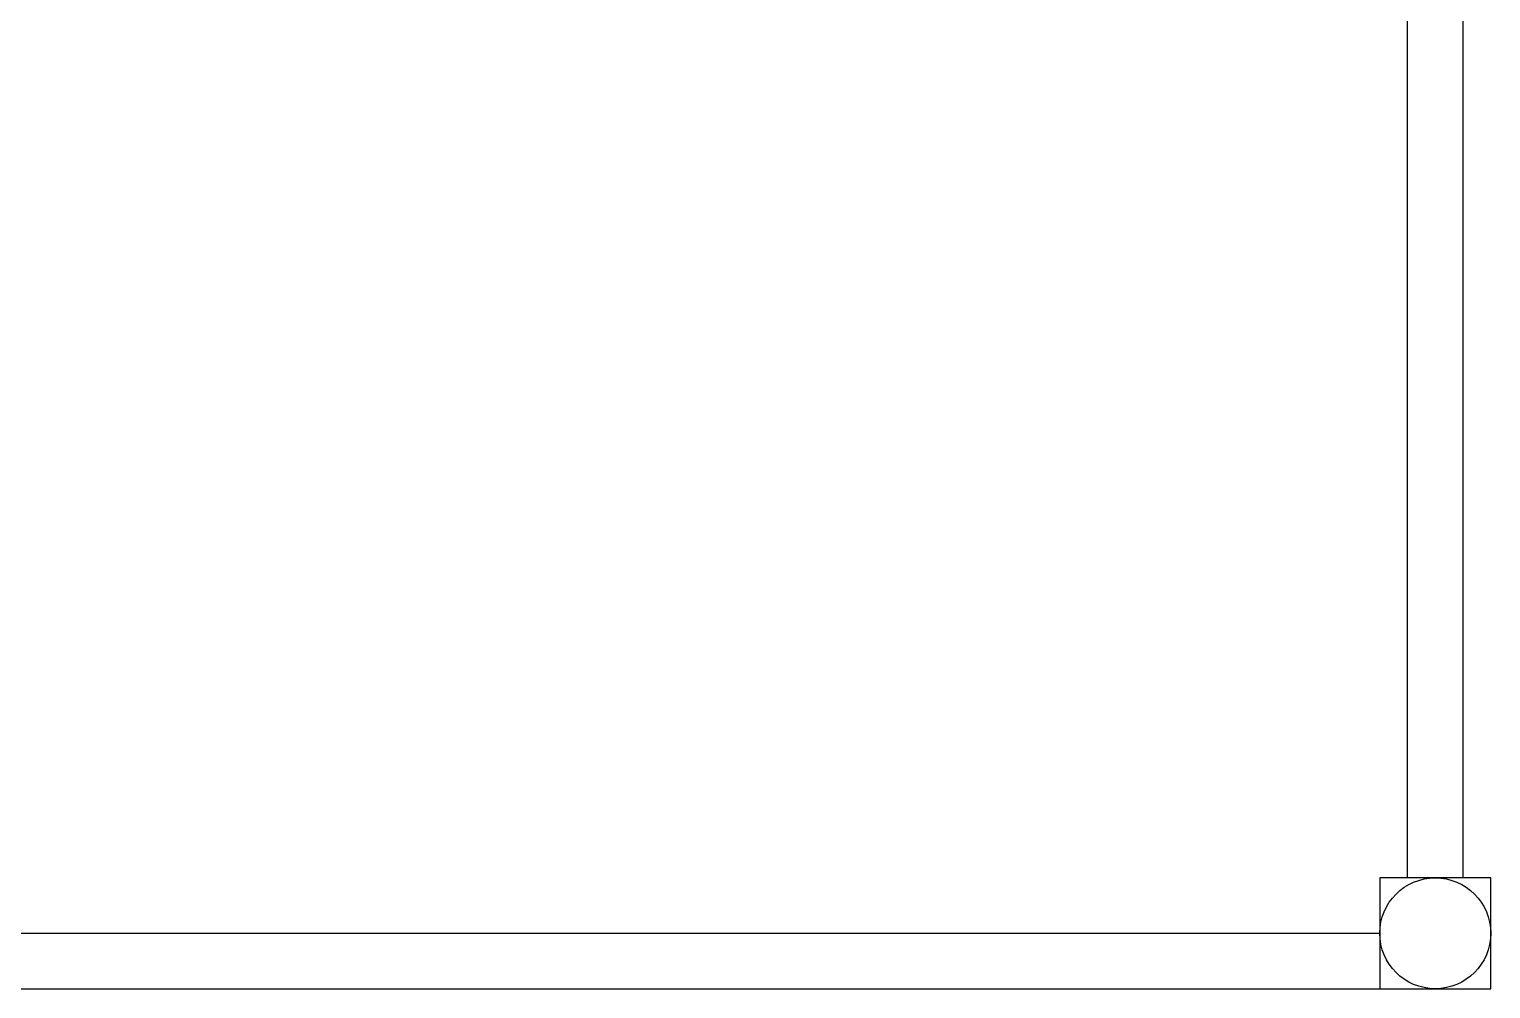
# Model space of a CAD drawing. Extents: x 1035948 to 1665131, y -158296 to 142149.
# Drawn here: x 1519659 to 1527243, y -30646 to -25664 of the extents above; entities that cross this region are included whole.
import ezdxf

# ---------------------------------------------------------------- set-up
doc = ezdxf.new("R2010")
doc.units = 0
doc.header["$LTSCALE"] = 200
doc.header["$MEASUREMENT"] = 0
doc.layers.add('LH', color=62, linetype='CONTINUOUS')
doc.layers.add('院子', color=140, linetype='CONTINUOUS')

msp = doc.modelspace()

# ---------------------------------------------------------------- linework, layer by layer
at = {"layer": 'LH', "elevation": -27056.10778}
msp.add_lwpolyline([(1526666.90889, -30069.74546), (1526666.90889, -30645.74546), (1527242.90889, -30645.74546), (1527242.90889, -30069.74546)], close=True, dxfattribs=at)
at = {"layer": 'LH'}
msp.add_circle((1526954.90889, -30357.74546, -27056.10778), 288, dxfattribs=at)
at = {"layer": '院子'}
for p, q in [((1526810.90889, -30069.74546, -27056.10778), (1526810.90889, -14001.74546, -27056.10778)), ((1527098.90889, -30069.74546, -27056.10778), (1527098.90889, -14001.74546, -27056.10778)), ((1503482.90889, -30357.74546, -27056.10778), (1526666.90889, -30357.74546, -27056.10778)), ((1503482.90889, -30645.74546, -27056.10778), (1527242.90889, -30645.74546, -27056.10778))]:
    msp.add_line(p, q, dxfattribs=at)

doc.saveas('drawing.dxf')
